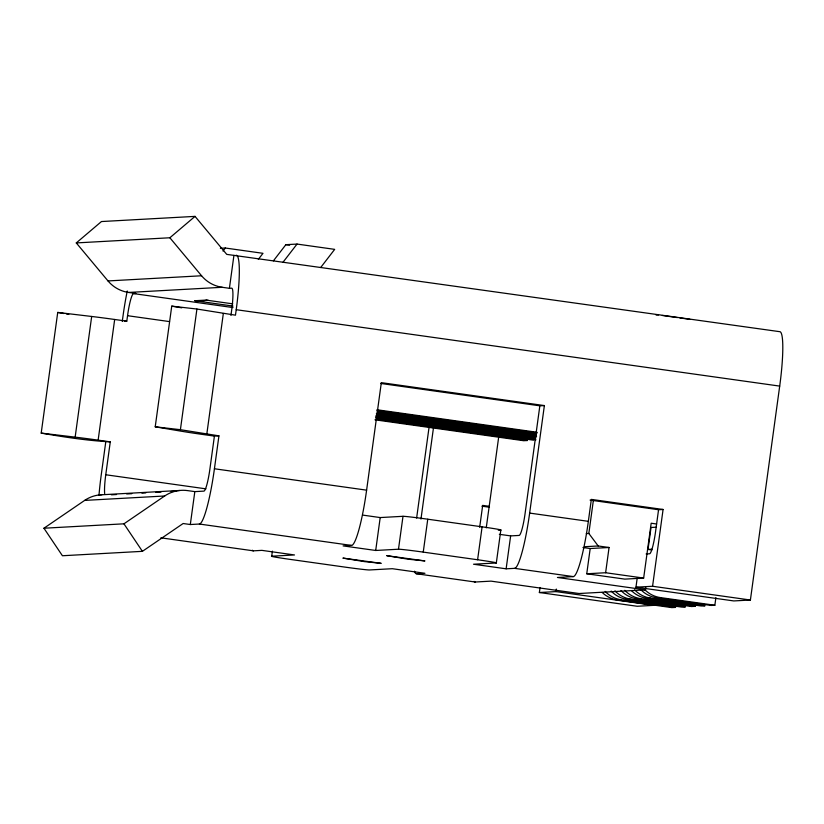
<?xml version="1.0" encoding="UTF-8"?>
<svg xmlns="http://www.w3.org/2000/svg" width="824" height="824" viewBox="0 0 824 824"><rect width="100%" height="100%" fill="white"/><g stroke="black" fill="none" stroke-linecap="round" stroke-linejoin="round"><path stroke-width="1.24" d="M104.669 493.679A22.155 2.966 -82 0 1 105.76 474.758L110.272 441.849C87.21 440.655 64.025 437.029 41.2 433.105L57.731 312.43L91.68 316.468A33.228 0.865 7.8 0 1 114.67 319.475L126.793 321.175L127.545 315.695A22.155 2.966 -82 0 1 133.57 293.591L135.836 293.457L128.657 292.448A33.228 32.919 86.8 0 1 107.995 280.933L76.282 242.925L101.455 221.543L195.03 216.382L226.744 254.379L779.669 331.67A55.383 7.416 -82 0 1 779.7 386.106L750.396 600.026L733.793 600.933L635.963 587.182L637.179 578.324M41.2 433.105L75.149 437.142L91.68 316.468M75.149 437.142A33.228 0.865 7.8 0 1 98.138 440.14L114.67 319.475M105.74 442.097L101.228 475.005A55.383 7.416 -82 0 0 98.973 495.399M122.271 321.432L123.023 315.942A55.383 7.416 -82 0 1 127.257 290.996M101.908 494.73A33.228 32.919 86.8 0 0 84.666 500.405L43.94 528.225L62.418 555.747L142.408 551.338L183.134 523.518L190.313 524.528L199.367 524.033A55.383 7.416 -82 0 0 214.425 468.763L218.937 435.855L214.415 436.102L202.282 434.403A33.228 0.865 7.8 0 1 181.62 431.271L155.221 426.811L171.742 306.147L196.926 309.031L235.468 315.18L236.22 309.7A55.383 7.416 -82 0 0 236.189 255.265M218.937 435.855L180.405 429.695L196.926 309.031M190.313 524.528L194.825 491.619L203.878 491.125A22.155 2.966 -82 0 0 209.904 469.011L214.415 436.102M206.803 434.145L223.335 313.481M128.657 292.448L222.233 287.288L229.412 288.297L233.923 255.388M230.936 315.438L231.688 309.948A22.155 2.966 -82 0 0 231.678 288.173L229.412 288.297M414.513 571.207A55.383 7.416 -82 0 0 416.481 573.761L424.937 573.288L392.327 568.704L369.533 569.961A22.155 0.577 7.8 0 1 344.772 567.077L290.429 559.434A22.155 0.577 7.8 0 1 271.704 556.21L272.404 551.153M496.316 562.967A22.155 0.577 7.8 0 0 477.601 559.754L423.248 552.111A22.155 0.577 7.8 0 0 398.486 549.217L375.703 550.473L343.093 545.89L351.539 545.426A55.383 7.416 -82 0 0 366.608 490.156L381.327 382.655L544.376 405.573L529.647 513.084A55.383 7.416 -82 0 1 514.588 568.344L506.132 568.817L473.522 564.224L496.316 562.967L500.827 530.059A22.155 0.577 7.8 0 0 482.102 526.835L427.759 519.202A22.155 0.577 7.8 0 0 402.998 516.308L380.204 517.565L362.653 515.093M375.703 550.473L380.204 517.565M398.486 549.217L402.998 516.308M416.625 518.059L429.098 426.997M420.971 519.079L433.62 426.75M423.248 552.111L427.759 519.202M479.671 527.329L482.679 505.39L489.199 506.307M477.601 559.754L482.102 526.835M486.253 527.824L498.767 436.473M506.132 568.817L510.643 535.899L519.099 535.435A22.155 2.966 -82 0 0 525.115 513.331L539.844 405.82L544.376 405.573M539.37 592.518L555.973 591.601L653.793 605.352L637.199 606.268L539.37 592.518L540.06 587.481M555.973 591.601L556.313 589.067M645.82 587.316L645.48 589.85L557.436 577.47L573.288 576.594A55.383 7.416 -82 0 0 588.346 521.334L591.344 499.396L663.083 509.479L652.567 586.266L635.963 587.182M609.07 547.496L590.2 548.537L586.75 573.772L605.619 572.731L609.07 547.496L598.203 545.972L588.83 533.468L593.342 500.559M586.75 573.772L624.788 579.118L643.657 578.077L651.176 523.23L656.604 523.992M651.846 549.969L648.024 549.433L651.022 527.484L655.925 527.216M663.083 509.479L658.561 509.726L655.554 531.665A22.155 2.966 -82 0 1 649.528 553.779L646.129 553.965M620.987 590.53A27.686 27.429 86.8 0 0 637.106 598.894L691.46 606.536L695.229 606.33L695.58 603.796M640.609 589.448A27.686 27.429 86.8 0 0 656.728 597.812L711.081 605.455L714.851 605.249L715.891 597.658M223.005 251.052L225.333 248.024L262.99 253.318L258.324 259.364M273.413 260.827L285.856 244.687L297.031 244.069L334.678 249.363L320.68 267.522M283.023 262.228L297.031 244.069M76.282 242.925L169.868 237.765L195.03 216.382M43.94 528.225L123.94 523.817L164.666 495.997A33.228 32.919 86.8 0 1 187.635 490.61L194.825 491.619M220.368 248.292L225.333 248.024M107.995 280.933L201.571 275.772A33.228 32.919 86.8 0 0 222.233 287.288M233.017 306.075L194.876 300.719L206.052 300.101A33.228 32.919 86.8 0 0 208.328 300.338M124.537 321.298L126.793 321.175M656.11 315.087L658.592 314.943M99.622 494.894L179.622 490.476M111.456 494.812L116.534 494.534M126.69 493.967L131.768 493.689M141.934 493.133L145.735 492.917M155.901 492.361L160.979 492.083M171.135 491.516L176.212 491.238M84.666 500.405L164.666 495.997M498.293 530.203L500.827 530.059M160.865 537.825L253.442 550.834L261.888 550.37L294.498 554.954L271.704 556.21M586.297 533.612L588.83 533.468M584.37 546.734L598.203 545.972M648.024 549.433L651.836 549.217M416.481 573.761L475.18 582.012L491.022 581.136L579.066 593.517L645.48 589.85M617.485 599.985L621.265 599.769L675.608 607.412L671.838 607.618L617.485 599.985A27.686 27.429 86.8 0 1 602.231 592.497M627.301 599.439L631.071 599.233L685.424 606.876L681.644 607.082L627.301 599.439A27.686 27.429 86.8 0 1 611.171 591.076M637.106 598.894L640.887 598.688L695.229 606.33M646.922 598.358L650.692 598.152L705.045 605.794L701.265 606L646.922 598.358A27.686 27.429 86.8 0 1 631.658 590.87M656.728 597.812L660.508 597.606L714.851 605.249M155.221 426.811L180.405 429.695M285.856 244.687L289.626 245.212M662.352 315.479L677.4 317.59M679.913 317.94L689.946 319.352M206.052 300.101L232.739 303.85M133.57 293.591L232.996 307.568M236.22 309.7L779.7 386.106M127.545 315.695L169.538 321.597M380.626 383.438L539.844 405.82M376.959 409.755L537.083 432.26M376.99 410.496L537.114 433.002M377.31 411.722L536.166 434.052M377.351 412.464L536.208 434.794M376.393 413.514L536.517 436.02M376.434 414.256L536.558 436.772M376.753 415.481L535.61 437.812M375.517 416.048L535.641 438.564M375.837 417.274L535.961 439.789M375.878 418.015L533.458 440.171M376.197 419.241L527.422 440.51L523.652 440.716L374.961 419.807M590.077 500.096L658.561 509.726M98.138 440.14L110.272 441.849M481.927 506.173L489.477 507.234M214.425 468.763L366.608 490.156M529.647 513.084L588.346 521.334M105.76 474.758L205.938 488.848M499.354 534.312L510.643 535.899M582.959 547.517L590.2 548.537M605.619 572.731L643.657 578.077M652.567 586.266L750.396 600.026M199.367 524.033L351.539 545.426M514.588 568.344L573.288 576.594M171.742 306.147L181.805 307.836M57.731 312.43L63.881 313.522M66.342 313.954L68.804 314.387M169.868 237.765L201.571 275.772M123.94 523.817L142.408 551.338M253.442 550.834A55.383 7.416 -82 0 1 252.35 550.226M475.18 582.012A55.383 7.416 -82 0 1 474.088 581.404M631.071 599.233A27.686 27.429 86.8 0 1 614.951 590.87M621.265 599.769A27.686 27.429 86.8 0 1 605.135 591.405M660.508 597.606A27.686 27.429 86.8 0 1 644.378 589.242M650.692 598.152A27.686 27.429 86.8 0 1 634.573 589.788M640.887 598.688A27.686 27.429 86.8 0 1 624.757 590.324M205.176 300.523A33.228 32.919 86.8 0 1 194.876 300.719M343.103 558.126L364.496 561.628L381.182 563.348L343.103 558.126M386.878 555.706L408.271 559.218L424.957 560.928L386.878 555.706"/></g></svg>
